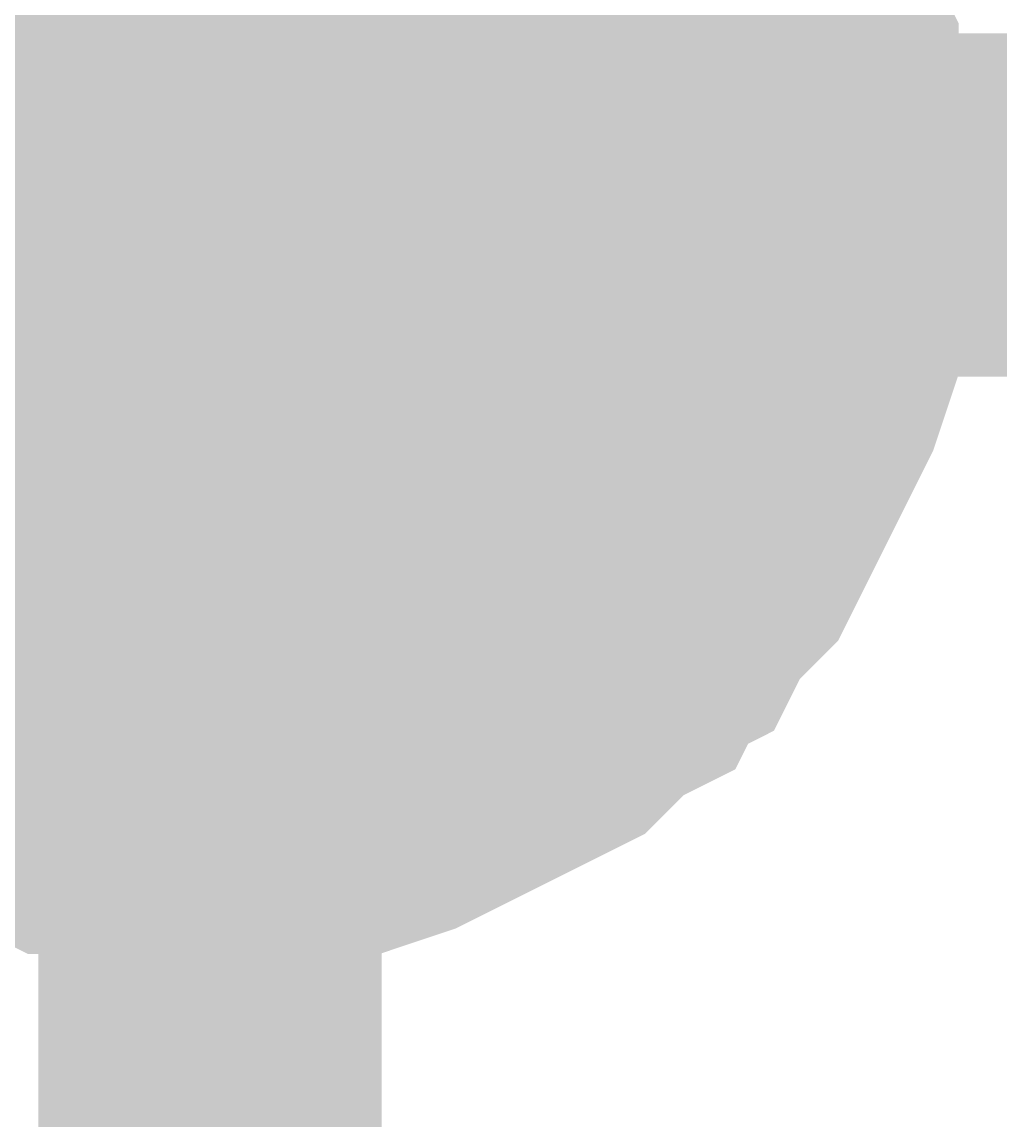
# Model space of a CAD drawing. Header units: inches. Extents: x 0 to 594, y 0 to 420.
# Drawn here: x 137.338 to 138.192, y 264.199 to 265.157 of the extents above; entities that cross this region are included whole.
import ezdxf

# ---------------------------------------------------------------- set-up
doc = ezdxf.new("R2010")
doc.units = ezdxf.units.IN
doc.layers.add('Sheet', color=255, linetype='Continuous')

msp = doc.modelspace()

# ---------------------------------------------------------------- linework, layer by layer
at = {"layer": 'Sheet'}
msp.add_lwpolyline([(137.246, 265.00001, 0.508, 0.508, 1), (137.754, 265.00001, 0.508, 0.508, 1)], format="xyseb", close=True, dxfattribs=at)
for points in [[(137.89446, 265.3221, 0.29972, 0.29972, 0), (137.91686, 265.2997, 0.29972, 0.29972, 0), (137.92805, 265.2773, 0.29972, 0.29972, 0), (137.93925, 265.25491, 0.29972, 0.29972, 0), (137.95045, 265.24371, 0.29972, 0.29972, 0), (137.96165, 265.22131, 0.29972, 0.29972, 0), (137.97285, 265.19891, 0.29972, 0.29972, 0), (137.98405, 265.17651, 0.29972, 0.29972, 0), (137.99525, 265.14292, 0.29972, 0.29972, 0), (138.00645, 265.12052, 0.29972, 0.29972, 0), (138.00645, 265.09812, 0.29972, 0.29972, 0), (138.00645, 265.07573, 0.29972, 0.29972, 0), (138.01765, 265.05333, 0.29972, 0.29972, 0), (138.01765, 265.01973, 0.29972, 0.29972, 0), (138.01765, 264.99733, 0.29972, 0.29972, 0)], [(137.89446, 265.3221, 0.29972, 0.29972, 0), (137.91686, 265.2997, 0.29972, 0.29972, 0), (137.92805, 265.2773, 0.29972, 0.29972, 0), (137.93925, 265.25491, 0.29972, 0.29972, 0), (137.95045, 265.24371, 0.29972, 0.29972, 0), (137.96165, 265.22131, 0.29972, 0.29972, 0), (137.97285, 265.19891, 0.29972, 0.29972, 0), (137.98405, 265.17651, 0.29972, 0.29972, 0), (137.99525, 265.14292, 0.29972, 0.29972, 0), (138.00645, 265.12052, 0.29972, 0.29972, 0), (138.00645, 265.09812, 0.29972, 0.29972, 0), (138.00645, 265.07573, 0.29972, 0.29972, 0), (138.01765, 265.05333, 0.29972, 0.29972, 0), (138.01765, 265.01973, 0.29972, 0.29972, 0), (138.01765, 264.99733, 0.29972, 0.29972, 0)], [(137.89446, 265.3221, 0.29972, 0.29972, 0), (137.91686, 265.2997, 0.29972, 0.29972, 0), (137.92805, 265.2773, 0.29972, 0.29972, 0), (137.93925, 265.25491, 0.29972, 0.29972, 0), (137.95045, 265.24371, 0.29972, 0.29972, 0), (137.96165, 265.22131, 0.29972, 0.29972, 0), (137.97285, 265.19891, 0.29972, 0.29972, 0), (137.98405, 265.17651, 0.29972, 0.29972, 0), (137.99525, 265.14292, 0.29972, 0.29972, 0), (138.00645, 265.12052, 0.29972, 0.29972, 0), (138.00645, 265.09812, 0.29972, 0.29972, 0), (138.00645, 265.07573, 0.29972, 0.29972, 0), (138.01765, 265.05333, 0.29972, 0.29972, 0), (138.01765, 265.01973, 0.29972, 0.29972, 0), (138.01765, 264.99733, 0.29972, 0.29972, 0)], [(137.89446, 265.3221, 0.29972, 0.29972, 0), (137.91686, 265.2997, 0.29972, 0.29972, 0), (137.92805, 265.2773, 0.29972, 0.29972, 0), (137.93925, 265.25491, 0.29972, 0.29972, 0), (137.95045, 265.24371, 0.29972, 0.29972, 0), (137.96165, 265.22131, 0.29972, 0.29972, 0), (137.97285, 265.19891, 0.29972, 0.29972, 0), (137.98405, 265.17651, 0.29972, 0.29972, 0), (137.99525, 265.14292, 0.29972, 0.29972, 0), (138.00645, 265.12052, 0.29972, 0.29972, 0), (138.00645, 265.09812, 0.29972, 0.29972, 0), (138.00645, 265.07573, 0.29972, 0.29972, 0), (138.01765, 265.05333, 0.29972, 0.29972, 0), (138.01765, 265.01973, 0.29972, 0.29972, 0), (138.01765, 264.99733, 0.29972, 0.29972, 0)], [(137.89446, 265.3221, 0.29972, 0.29972, 0), (137.91686, 265.2997, 0.29972, 0.29972, 0), (137.92805, 265.2773, 0.29972, 0.29972, 0), (137.93925, 265.25491, 0.29972, 0.29972, 0), (137.95045, 265.24371, 0.29972, 0.29972, 0), (137.96165, 265.22131, 0.29972, 0.29972, 0), (137.97285, 265.19891, 0.29972, 0.29972, 0), (137.98405, 265.17651, 0.29972, 0.29972, 0), (137.99525, 265.14292, 0.29972, 0.29972, 0), (138.00645, 265.12052, 0.29972, 0.29972, 0), (138.00645, 265.09812, 0.29972, 0.29972, 0), (138.00645, 265.07573, 0.29972, 0.29972, 0), (138.01765, 265.05333, 0.29972, 0.29972, 0), (138.01765, 265.01973, 0.29972, 0.29972, 0), (138.01765, 264.99733, 0.29972, 0.29972, 0)], [(137.96165, 265.22131, 0.09906, 0.09906, 0), (137.97285, 265.19891, 0.09906, 0.09906, 0), (137.98405, 265.17651, 0.09906, 0.09906, 0), (137.99525, 265.14292, 0.09906, 0.09906, 0), (138.00645, 265.12052, 0.09906, 0.09906, 0), (138.00645, 265.09812, 0.09906, 0.09906, 0), (138.00645, 265.07573, 0.09906, 0.09906, 0), (138.01765, 265.05333, 0.09906, 0.09906, 0), (138.01765, 265.01973, 0.09906, 0.09906, 0), (138.01765, 264.99733, 0.09906, 0.09906, 0)], [(137.96165, 265.22131, 0.09906, 0.09906, 0), (137.97285, 265.19891, 0.09906, 0.09906, 0), (137.98405, 265.17651, 0.09906, 0.09906, 0), (137.99525, 265.14292, 0.09906, 0.09906, 0), (138.00645, 265.12052, 0.09906, 0.09906, 0), (138.00645, 265.09812, 0.09906, 0.09906, 0), (138.00645, 265.07573, 0.09906, 0.09906, 0), (138.01765, 265.05333, 0.09906, 0.09906, 0), (138.01765, 265.01973, 0.09906, 0.09906, 0), (138.01765, 264.99733, 0.09906, 0.09906, 0)], [(137.96165, 265.22131, 0.09906, 0.09906, 0), (137.97285, 265.19891, 0.09906, 0.09906, 0), (137.98405, 265.17651, 0.09906, 0.09906, 0), (137.99525, 265.14292, 0.09906, 0.09906, 0), (138.00645, 265.12052, 0.09906, 0.09906, 0), (138.00645, 265.09812, 0.09906, 0.09906, 0), (138.00645, 265.07573, 0.09906, 0.09906, 0), (138.01765, 265.05333, 0.09906, 0.09906, 0), (138.01765, 265.01973, 0.09906, 0.09906, 0), (138.01765, 264.99733, 0.09906, 0.09906, 0)], [(137.96165, 265.22131, 0.09906, 0.09906, 0), (137.97285, 265.19891, 0.09906, 0.09906, 0), (137.98405, 265.17651, 0.09906, 0.09906, 0), (137.99525, 265.14292, 0.09906, 0.09906, 0), (138.00645, 265.12052, 0.09906, 0.09906, 0), (138.00645, 265.09812, 0.09906, 0.09906, 0), (138.00645, 265.07573, 0.09906, 0.09906, 0), (138.01765, 265.05333, 0.09906, 0.09906, 0), (138.01765, 265.01973, 0.09906, 0.09906, 0), (138.01765, 264.99733, 0.09906, 0.09906, 0)], [(137.96165, 265.22131, 0.09906, 0.09906, 0), (137.97285, 265.19891, 0.09906, 0.09906, 0), (137.98405, 265.17651, 0.09906, 0.09906, 0), (137.99525, 265.14292, 0.09906, 0.09906, 0), (138.00645, 265.12052, 0.09906, 0.09906, 0), (138.00645, 265.09812, 0.09906, 0.09906, 0), (138.00645, 265.07573, 0.09906, 0.09906, 0), (138.01765, 265.05333, 0.09906, 0.09906, 0), (138.01765, 265.01973, 0.09906, 0.09906, 0), (138.01765, 264.99733, 0.09906, 0.09906, 0)], [(147.50328, 259.99147, 0.29972, 0.29972, 0), (142.50848, 259.99147, 0.29972, 0.29972, 0), (142.50848, 264.99733, 0.29972, 0.29972, 0), (137.50249, 264.99733, 0.29972, 0.29972, 0), (120.0095, 264.99733, 0.29972, 0.29972, 0), (110.00871, 264.99733, 0.29972, 0.29972, 0)], [(138.01765, 264.99733, 0.29972, 0.29972, 0), (138.01765, 264.97494, 0.29972, 0.29972, 0), (138.01765, 264.94134, 0.29972, 0.29972, 0), (138.00645, 264.91894, 0.29972, 0.29972, 0), (138.00645, 264.89654, 0.29972, 0.29972, 0), (138.00645, 264.87415, 0.29972, 0.29972, 0), (137.99525, 264.84055, 0.29972, 0.29972, 0), (137.98405, 264.81815, 0.29972, 0.29972, 0), (137.97285, 264.79576, 0.29972, 0.29972, 0), (137.96165, 264.77336, 0.29972, 0.29972, 0), (137.95045, 264.75096, 0.29972, 0.29972, 0), (137.93925, 264.72856, 0.29972, 0.29972, 0), (137.92805, 264.70617, 0.29972, 0.29972, 0), (137.91686, 264.69497, 0.29972, 0.29972, 0), (137.89446, 264.67257, 0.29972, 0.29972, 0), (137.88326, 264.65017, 0.29972, 0.29972, 0), (137.86086, 264.63897, 0.29972, 0.29972, 0), (137.84966, 264.61657, 0.29972, 0.29972, 0), (137.82726, 264.60538, 0.29972, 0.29972, 0), (137.80486, 264.58298, 0.29972, 0.29972, 0), (137.79367, 264.57178, 0.29972, 0.29972, 0), (137.77127, 264.56058, 0.29972, 0.29972, 0), (137.74887, 264.54938, 0.29972, 0.29972, 0), (137.72647, 264.53818, 0.29972, 0.29972, 0), (137.70407, 264.52698, 0.29972, 0.29972, 0), (137.68167, 264.51579, 0.29972, 0.29972, 0), (137.65928, 264.50459, 0.29972, 0.29972, 0), (137.62568, 264.49339, 0.29972, 0.29972, 0), (137.60328, 264.49339, 0.29972, 0.29972, 0), (137.58088, 264.49339, 0.29972, 0.29972, 0), (137.55848, 264.48219, 0.29972, 0.29972, 0), (137.52489, 264.48219, 0.29972, 0.29972, 0), (137.50249, 264.48219, 0.29972, 0.29972, 0)], [(137.50249, 260.89857, 0.29972, 0.29972, 0), (137.50249, 264.99733, 0.29972, 0.29972, 0)], [(138.01765, 264.99733, 0.29972, 0.29972, 0), (138.01765, 264.97494, 0.29972, 0.29972, 0), (138.01765, 264.94134, 0.29972, 0.29972, 0), (138.00645, 264.91894, 0.29972, 0.29972, 0), (138.00645, 264.89654, 0.29972, 0.29972, 0), (138.00645, 264.87415, 0.29972, 0.29972, 0), (137.99525, 264.84055, 0.29972, 0.29972, 0), (137.98405, 264.81815, 0.29972, 0.29972, 0), (137.97285, 264.79576, 0.29972, 0.29972, 0), (137.96165, 264.77336, 0.29972, 0.29972, 0), (137.95045, 264.75096, 0.29972, 0.29972, 0), (137.93925, 264.72856, 0.29972, 0.29972, 0), (137.92805, 264.70617, 0.29972, 0.29972, 0), (137.91686, 264.69497, 0.29972, 0.29972, 0), (137.89446, 264.67257, 0.29972, 0.29972, 0), (137.88326, 264.65017, 0.29972, 0.29972, 0), (137.86086, 264.63897, 0.29972, 0.29972, 0), (137.84966, 264.61657, 0.29972, 0.29972, 0), (137.82726, 264.60538, 0.29972, 0.29972, 0), (137.80486, 264.58298, 0.29972, 0.29972, 0), (137.79367, 264.57178, 0.29972, 0.29972, 0), (137.77127, 264.56058, 0.29972, 0.29972, 0), (137.74887, 264.54938, 0.29972, 0.29972, 0), (137.72647, 264.53818, 0.29972, 0.29972, 0), (137.70407, 264.52698, 0.29972, 0.29972, 0), (137.68167, 264.51579, 0.29972, 0.29972, 0), (137.65928, 264.50459, 0.29972, 0.29972, 0), (137.62568, 264.49339, 0.29972, 0.29972, 0), (137.60328, 264.49339, 0.29972, 0.29972, 0), (137.58088, 264.49339, 0.29972, 0.29972, 0), (137.55848, 264.48219, 0.29972, 0.29972, 0), (137.52489, 264.48219, 0.29972, 0.29972, 0), (137.50249, 264.48219, 0.29972, 0.29972, 0)], [(138.01765, 264.99733, 0.29972, 0.29972, 0), (138.01765, 264.97494, 0.29972, 0.29972, 0), (138.01765, 264.94134, 0.29972, 0.29972, 0), (138.00645, 264.91894, 0.29972, 0.29972, 0), (138.00645, 264.89654, 0.29972, 0.29972, 0), (138.00645, 264.87415, 0.29972, 0.29972, 0), (137.99525, 264.84055, 0.29972, 0.29972, 0), (137.98405, 264.81815, 0.29972, 0.29972, 0), (137.97285, 264.79576, 0.29972, 0.29972, 0), (137.96165, 264.77336, 0.29972, 0.29972, 0), (137.95045, 264.75096, 0.29972, 0.29972, 0), (137.93925, 264.72856, 0.29972, 0.29972, 0), (137.92805, 264.70617, 0.29972, 0.29972, 0), (137.91686, 264.69497, 0.29972, 0.29972, 0), (137.89446, 264.67257, 0.29972, 0.29972, 0), (137.88326, 264.65017, 0.29972, 0.29972, 0), (137.86086, 264.63897, 0.29972, 0.29972, 0), (137.84966, 264.61657, 0.29972, 0.29972, 0), (137.82726, 264.60538, 0.29972, 0.29972, 0), (137.80486, 264.58298, 0.29972, 0.29972, 0), (137.79367, 264.57178, 0.29972, 0.29972, 0), (137.77127, 264.56058, 0.29972, 0.29972, 0), (137.74887, 264.54938, 0.29972, 0.29972, 0), (137.72647, 264.53818, 0.29972, 0.29972, 0), (137.70407, 264.52698, 0.29972, 0.29972, 0), (137.68167, 264.51579, 0.29972, 0.29972, 0), (137.65928, 264.50459, 0.29972, 0.29972, 0), (137.62568, 264.49339, 0.29972, 0.29972, 0), (137.60328, 264.49339, 0.29972, 0.29972, 0), (137.58088, 264.49339, 0.29972, 0.29972, 0), (137.55848, 264.48219, 0.29972, 0.29972, 0), (137.52489, 264.48219, 0.29972, 0.29972, 0), (137.50249, 264.48219, 0.29972, 0.29972, 0)], [(138.01765, 264.99733, 0.29972, 0.29972, 0), (138.01765, 264.97494, 0.29972, 0.29972, 0), (138.01765, 264.94134, 0.29972, 0.29972, 0), (138.00645, 264.91894, 0.29972, 0.29972, 0), (138.00645, 264.89654, 0.29972, 0.29972, 0), (138.00645, 264.87415, 0.29972, 0.29972, 0), (137.99525, 264.84055, 0.29972, 0.29972, 0), (137.98405, 264.81815, 0.29972, 0.29972, 0), (137.97285, 264.79576, 0.29972, 0.29972, 0), (137.96165, 264.77336, 0.29972, 0.29972, 0), (137.95045, 264.75096, 0.29972, 0.29972, 0), (137.93925, 264.72856, 0.29972, 0.29972, 0), (137.92805, 264.70617, 0.29972, 0.29972, 0), (137.91686, 264.69497, 0.29972, 0.29972, 0), (137.89446, 264.67257, 0.29972, 0.29972, 0), (137.88326, 264.65017, 0.29972, 0.29972, 0), (137.86086, 264.63897, 0.29972, 0.29972, 0), (137.84966, 264.61657, 0.29972, 0.29972, 0), (137.82726, 264.60538, 0.29972, 0.29972, 0), (137.80486, 264.58298, 0.29972, 0.29972, 0), (137.79367, 264.57178, 0.29972, 0.29972, 0), (137.77127, 264.56058, 0.29972, 0.29972, 0), (137.74887, 264.54938, 0.29972, 0.29972, 0), (137.72647, 264.53818, 0.29972, 0.29972, 0), (137.70407, 264.52698, 0.29972, 0.29972, 0), (137.68167, 264.51579, 0.29972, 0.29972, 0), (137.65928, 264.50459, 0.29972, 0.29972, 0), (137.62568, 264.49339, 0.29972, 0.29972, 0), (137.60328, 264.49339, 0.29972, 0.29972, 0), (137.58088, 264.49339, 0.29972, 0.29972, 0), (137.55848, 264.48219, 0.29972, 0.29972, 0), (137.52489, 264.48219, 0.29972, 0.29972, 0), (137.50249, 264.48219, 0.29972, 0.29972, 0)], [(138.01765, 264.99733, 0.29972, 0.29972, 0), (138.01765, 264.97494, 0.29972, 0.29972, 0), (138.01765, 264.94134, 0.29972, 0.29972, 0), (138.00645, 264.91894, 0.29972, 0.29972, 0), (138.00645, 264.89654, 0.29972, 0.29972, 0), (138.00645, 264.87415, 0.29972, 0.29972, 0), (137.99525, 264.84055, 0.29972, 0.29972, 0), (137.98405, 264.81815, 0.29972, 0.29972, 0), (137.97285, 264.79576, 0.29972, 0.29972, 0), (137.96165, 264.77336, 0.29972, 0.29972, 0), (137.95045, 264.75096, 0.29972, 0.29972, 0), (137.93925, 264.72856, 0.29972, 0.29972, 0), (137.92805, 264.70617, 0.29972, 0.29972, 0), (137.91686, 264.69497, 0.29972, 0.29972, 0), (137.89446, 264.67257, 0.29972, 0.29972, 0), (137.88326, 264.65017, 0.29972, 0.29972, 0), (137.86086, 264.63897, 0.29972, 0.29972, 0), (137.84966, 264.61657, 0.29972, 0.29972, 0), (137.82726, 264.60538, 0.29972, 0.29972, 0), (137.80486, 264.58298, 0.29972, 0.29972, 0), (137.79367, 264.57178, 0.29972, 0.29972, 0), (137.77127, 264.56058, 0.29972, 0.29972, 0), (137.74887, 264.54938, 0.29972, 0.29972, 0), (137.72647, 264.53818, 0.29972, 0.29972, 0), (137.70407, 264.52698, 0.29972, 0.29972, 0), (137.68167, 264.51579, 0.29972, 0.29972, 0), (137.65928, 264.50459, 0.29972, 0.29972, 0), (137.62568, 264.49339, 0.29972, 0.29972, 0), (137.60328, 264.49339, 0.29972, 0.29972, 0), (137.58088, 264.49339, 0.29972, 0.29972, 0), (137.55848, 264.48219, 0.29972, 0.29972, 0), (137.52489, 264.48219, 0.29972, 0.29972, 0), (137.50249, 264.48219, 0.29972, 0.29972, 0)], [(138.01765, 264.99733, 0.29972, 0.29972, 0), (138.01765, 264.99733, 0.29972, 0.29972, 0), (138.01765, 264.99733, 0.29972, 0.29972, 0), (138.01765, 264.99733, 0.29972, 0.29972, 0), (138.01765, 264.99733, 0.29972, 0.29972, 0), (138.01765, 264.99733, 0.29972, 0.29972, 0), (138.01765, 264.99733, 0.29972, 0.29972, 0), (138.01765, 264.99733, 0.29972, 0.29972, 0), (138.01765, 264.99733, 0.29972, 0.29972, 0), (138.01765, 264.99733, 0.29972, 0.29972, 0), (138.01765, 264.99733, 0.29972, 0.29972, 0), (138.01765, 264.99733, 0.29972, 0.29972, 0), (138.01765, 264.99733, 0.29972, 0.29972, 0), (138.01765, 264.99733, 0.29972, 0.29972, 0), (138.01765, 264.99733, 0.29972, 0.29972, 0), (138.01765, 264.99733, 0.29972, 0.29972, 0), (138.01765, 264.99733, 0.29972, 0.29972, 0), (138.01765, 264.99733, 0.29972, 0.29972, 0), (138.01765, 264.99733, 0.29972, 0.29972, 0), (138.01765, 264.99733, 0.29972, 0.29972, 0), (138.01765, 264.99733, 0.29972, 0.29972, 0), (138.01765, 264.99733, 0.29972, 0.29972, 0), (138.01765, 264.99733, 0.29972, 0.29972, 0), (138.01765, 264.99733, 0.29972, 0.29972, 0), (138.01765, 264.99733, 0.29972, 0.29972, 0), (138.01765, 264.99733, 0.29972, 0.29972, 0), (138.01765, 264.99733, 0.29972, 0.29972, 0), (138.01765, 264.99733, 0.29972, 0.29972, 0), (138.01765, 264.99733, 0.29972, 0.29972, 0), (138.01765, 264.99733, 0.29972, 0.29972, 0), (138.01765, 264.99733, 0.29972, 0.29972, 0), (138.01765, 264.99733, 0.29972, 0.29972, 0), (138.01765, 264.99733, 0.29972, 0.29972, 0)], [(138.01765, 264.99733, 0.29972, 0.29972, 0), (138.01765, 264.99733, 0.29972, 0.29972, 0)], [(138.01765, 264.99733, 0.29972, 0.29972, 0), (138.01765, 264.99733, 0.29972, 0.29972, 0), (138.01765, 264.99733, 0.29972, 0.29972, 0), (138.01765, 264.99733, 0.29972, 0.29972, 0), (138.01765, 264.99733, 0.29972, 0.29972, 0), (138.01765, 264.99733, 0.29972, 0.29972, 0), (138.01765, 264.99733, 0.29972, 0.29972, 0), (138.01765, 264.99733, 0.29972, 0.29972, 0), (138.01765, 264.99733, 0.29972, 0.29972, 0), (138.01765, 264.99733, 0.29972, 0.29972, 0), (138.01765, 264.99733, 0.29972, 0.29972, 0), (138.01765, 264.99733, 0.29972, 0.29972, 0), (138.01765, 264.99733, 0.29972, 0.29972, 0), (138.01765, 264.99733, 0.29972, 0.29972, 0), (138.01765, 264.99733, 0.29972, 0.29972, 0), (138.01765, 264.99733, 0.29972, 0.29972, 0), (138.01765, 264.99733, 0.29972, 0.29972, 0), (138.01765, 264.99733, 0.29972, 0.29972, 0), (138.01765, 264.99733, 0.29972, 0.29972, 0), (138.01765, 264.99733, 0.29972, 0.29972, 0), (138.01765, 264.99733, 0.29972, 0.29972, 0), (138.01765, 264.99733, 0.29972, 0.29972, 0), (138.01765, 264.99733, 0.29972, 0.29972, 0), (138.01765, 264.99733, 0.29972, 0.29972, 0), (138.01765, 264.99733, 0.29972, 0.29972, 0), (138.01765, 264.99733, 0.29972, 0.29972, 0), (138.01765, 264.99733, 0.29972, 0.29972, 0), (138.01765, 264.99733, 0.29972, 0.29972, 0), (138.01765, 264.99733, 0.29972, 0.29972, 0), (138.01765, 264.99733, 0.29972, 0.29972, 0), (138.01765, 264.99733, 0.29972, 0.29972, 0), (138.01765, 264.99733, 0.29972, 0.29972, 0), (138.01765, 264.99733, 0.29972, 0.29972, 0)], [(138.01765, 264.99733, 0.29972, 0.29972, 0), (138.01765, 264.99733, 0.29972, 0.29972, 0)], [(138.01765, 264.99733, 0.29972, 0.29972, 0), (138.01765, 264.99733, 0.29972, 0.29972, 0), (138.01765, 264.99733, 0.29972, 0.29972, 0), (138.01765, 264.99733, 0.29972, 0.29972, 0), (138.01765, 264.99733, 0.29972, 0.29972, 0), (138.01765, 264.99733, 0.29972, 0.29972, 0), (138.01765, 264.99733, 0.29972, 0.29972, 0), (138.01765, 264.99733, 0.29972, 0.29972, 0), (138.01765, 264.99733, 0.29972, 0.29972, 0), (138.01765, 264.99733, 0.29972, 0.29972, 0), (138.01765, 264.99733, 0.29972, 0.29972, 0), (138.01765, 264.99733, 0.29972, 0.29972, 0), (138.01765, 264.99733, 0.29972, 0.29972, 0), (138.01765, 264.99733, 0.29972, 0.29972, 0), (138.01765, 264.99733, 0.29972, 0.29972, 0), (138.01765, 264.99733, 0.29972, 0.29972, 0), (138.01765, 264.99733, 0.29972, 0.29972, 0), (138.01765, 264.99733, 0.29972, 0.29972, 0), (138.01765, 264.99733, 0.29972, 0.29972, 0), (138.01765, 264.99733, 0.29972, 0.29972, 0), (138.01765, 264.99733, 0.29972, 0.29972, 0), (138.01765, 264.99733, 0.29972, 0.29972, 0), (138.01765, 264.99733, 0.29972, 0.29972, 0), (138.01765, 264.99733, 0.29972, 0.29972, 0), (138.01765, 264.99733, 0.29972, 0.29972, 0), (138.01765, 264.99733, 0.29972, 0.29972, 0), (138.01765, 264.99733, 0.29972, 0.29972, 0), (138.01765, 264.99733, 0.29972, 0.29972, 0), (138.01765, 264.99733, 0.29972, 0.29972, 0), (138.01765, 264.99733, 0.29972, 0.29972, 0), (138.01765, 264.99733, 0.29972, 0.29972, 0), (138.01765, 264.99733, 0.29972, 0.29972, 0), (138.01765, 264.99733, 0.29972, 0.29972, 0)], [(138.01765, 264.99733, 0.29972, 0.29972, 0), (138.01765, 264.99733, 0.29972, 0.29972, 0)], [(138.01765, 264.99733, 0.29972, 0.29972, 0), (138.01765, 264.99733, 0.29972, 0.29972, 0), (138.01765, 264.99733, 0.29972, 0.29972, 0), (138.01765, 264.99733, 0.29972, 0.29972, 0), (138.01765, 264.99733, 0.29972, 0.29972, 0), (138.01765, 264.99733, 0.29972, 0.29972, 0), (138.01765, 264.99733, 0.29972, 0.29972, 0), (138.01765, 264.99733, 0.29972, 0.29972, 0), (138.01765, 264.99733, 0.29972, 0.29972, 0), (138.01765, 264.99733, 0.29972, 0.29972, 0), (138.01765, 264.99733, 0.29972, 0.29972, 0), (138.01765, 264.99733, 0.29972, 0.29972, 0), (138.01765, 264.99733, 0.29972, 0.29972, 0), (138.01765, 264.99733, 0.29972, 0.29972, 0), (138.01765, 264.99733, 0.29972, 0.29972, 0), (138.01765, 264.99733, 0.29972, 0.29972, 0), (138.01765, 264.99733, 0.29972, 0.29972, 0), (138.01765, 264.99733, 0.29972, 0.29972, 0), (138.01765, 264.99733, 0.29972, 0.29972, 0), (138.01765, 264.99733, 0.29972, 0.29972, 0), (138.01765, 264.99733, 0.29972, 0.29972, 0), (138.01765, 264.99733, 0.29972, 0.29972, 0), (138.01765, 264.99733, 0.29972, 0.29972, 0), (138.01765, 264.99733, 0.29972, 0.29972, 0), (138.01765, 264.99733, 0.29972, 0.29972, 0), (138.01765, 264.99733, 0.29972, 0.29972, 0), (138.01765, 264.99733, 0.29972, 0.29972, 0), (138.01765, 264.99733, 0.29972, 0.29972, 0), (138.01765, 264.99733, 0.29972, 0.29972, 0), (138.01765, 264.99733, 0.29972, 0.29972, 0), (138.01765, 264.99733, 0.29972, 0.29972, 0), (138.01765, 264.99733, 0.29972, 0.29972, 0), (138.01765, 264.99733, 0.29972, 0.29972, 0)], [(138.01765, 264.99733, 0.29972, 0.29972, 0), (138.01765, 264.99733, 0.29972, 0.29972, 0)], [(138.01765, 264.99733, 0.29972, 0.29972, 0), (138.01765, 264.99733, 0.29972, 0.29972, 0), (138.01765, 264.99733, 0.29972, 0.29972, 0), (138.01765, 264.99733, 0.29972, 0.29972, 0), (138.01765, 264.99733, 0.29972, 0.29972, 0), (138.01765, 264.99733, 0.29972, 0.29972, 0), (138.01765, 264.99733, 0.29972, 0.29972, 0), (138.01765, 264.99733, 0.29972, 0.29972, 0), (138.01765, 264.99733, 0.29972, 0.29972, 0), (138.01765, 264.99733, 0.29972, 0.29972, 0), (138.01765, 264.99733, 0.29972, 0.29972, 0), (138.01765, 264.99733, 0.29972, 0.29972, 0), (138.01765, 264.99733, 0.29972, 0.29972, 0), (138.01765, 264.99733, 0.29972, 0.29972, 0), (138.01765, 264.99733, 0.29972, 0.29972, 0), (138.01765, 264.99733, 0.29972, 0.29972, 0), (138.01765, 264.99733, 0.29972, 0.29972, 0), (138.01765, 264.99733, 0.29972, 0.29972, 0), (138.01765, 264.99733, 0.29972, 0.29972, 0), (138.01765, 264.99733, 0.29972, 0.29972, 0), (138.01765, 264.99733, 0.29972, 0.29972, 0), (138.01765, 264.99733, 0.29972, 0.29972, 0), (138.01765, 264.99733, 0.29972, 0.29972, 0), (138.01765, 264.99733, 0.29972, 0.29972, 0), (138.01765, 264.99733, 0.29972, 0.29972, 0), (138.01765, 264.99733, 0.29972, 0.29972, 0), (138.01765, 264.99733, 0.29972, 0.29972, 0), (138.01765, 264.99733, 0.29972, 0.29972, 0), (138.01765, 264.99733, 0.29972, 0.29972, 0), (138.01765, 264.99733, 0.29972, 0.29972, 0), (138.01765, 264.99733, 0.29972, 0.29972, 0), (138.01765, 264.99733, 0.29972, 0.29972, 0), (138.01765, 264.99733, 0.29972, 0.29972, 0)], [(138.01765, 264.99733, 0.29972, 0.29972, 0), (138.01765, 264.99733, 0.29972, 0.29972, 0)], [(138.01765, 264.99733, 0.09906, 0.09906, 0), (138.01765, 264.97494, 0.09906, 0.09906, 0), (138.01765, 264.94134, 0.09906, 0.09906, 0), (138.00645, 264.91894, 0.09906, 0.09906, 0), (138.00645, 264.89654, 0.09906, 0.09906, 0), (138.00645, 264.87415, 0.09906, 0.09906, 0), (137.99525, 264.84055, 0.09906, 0.09906, 0), (137.98405, 264.81815, 0.09906, 0.09906, 0), (137.97285, 264.79576, 0.09906, 0.09906, 0), (137.96165, 264.77336, 0.09906, 0.09906, 0), (137.95045, 264.75096, 0.09906, 0.09906, 0), (137.93925, 264.72856, 0.09906, 0.09906, 0), (137.92805, 264.70617, 0.09906, 0.09906, 0), (137.91686, 264.69497, 0.09906, 0.09906, 0), (137.89446, 264.67257, 0.09906, 0.09906, 0), (137.88326, 264.65017, 0.09906, 0.09906, 0), (137.86086, 264.63897, 0.09906, 0.09906, 0), (137.84966, 264.61657, 0.09906, 0.09906, 0), (137.82726, 264.60538, 0.09906, 0.09906, 0), (137.80486, 264.58298, 0.09906, 0.09906, 0), (137.79367, 264.57178, 0.09906, 0.09906, 0), (137.77127, 264.56058, 0.09906, 0.09906, 0), (137.74887, 264.54938, 0.09906, 0.09906, 0), (137.72647, 264.53818, 0.09906, 0.09906, 0), (137.70407, 264.52698, 0.09906, 0.09906, 0), (137.68167, 264.51579, 0.09906, 0.09906, 0), (137.65928, 264.50459, 0.09906, 0.09906, 0), (137.62568, 264.49339, 0.09906, 0.09906, 0), (137.60328, 264.49339, 0.09906, 0.09906, 0), (137.58088, 264.49339, 0.09906, 0.09906, 0), (137.55848, 264.48219, 0.09906, 0.09906, 0), (137.52489, 264.48219, 0.09906, 0.09906, 0), (137.50249, 264.48219, 0.09906, 0.09906, 0)], [(138.01765, 264.99733, 0.09906, 0.09906, 0), (138.01765, 264.97494, 0.09906, 0.09906, 0), (138.01765, 264.94134, 0.09906, 0.09906, 0), (138.00645, 264.91894, 0.09906, 0.09906, 0), (138.00645, 264.89654, 0.09906, 0.09906, 0), (138.00645, 264.87415, 0.09906, 0.09906, 0), (137.99525, 264.84055, 0.09906, 0.09906, 0), (137.98405, 264.81815, 0.09906, 0.09906, 0), (137.97285, 264.79576, 0.09906, 0.09906, 0), (137.96165, 264.77336, 0.09906, 0.09906, 0), (137.95045, 264.75096, 0.09906, 0.09906, 0), (137.93925, 264.72856, 0.09906, 0.09906, 0), (137.92805, 264.70617, 0.09906, 0.09906, 0), (137.91686, 264.69497, 0.09906, 0.09906, 0), (137.89446, 264.67257, 0.09906, 0.09906, 0), (137.88326, 264.65017, 0.09906, 0.09906, 0), (137.86086, 264.63897, 0.09906, 0.09906, 0), (137.84966, 264.61657, 0.09906, 0.09906, 0), (137.82726, 264.60538, 0.09906, 0.09906, 0), (137.80486, 264.58298, 0.09906, 0.09906, 0), (137.79367, 264.57178, 0.09906, 0.09906, 0), (137.77127, 264.56058, 0.09906, 0.09906, 0), (137.74887, 264.54938, 0.09906, 0.09906, 0), (137.72647, 264.53818, 0.09906, 0.09906, 0), (137.70407, 264.52698, 0.09906, 0.09906, 0), (137.68167, 264.51579, 0.09906, 0.09906, 0), (137.65928, 264.50459, 0.09906, 0.09906, 0), (137.62568, 264.49339, 0.09906, 0.09906, 0), (137.60328, 264.49339, 0.09906, 0.09906, 0), (137.58088, 264.49339, 0.09906, 0.09906, 0), (137.55848, 264.48219, 0.09906, 0.09906, 0), (137.52489, 264.48219, 0.09906, 0.09906, 0), (137.50249, 264.48219, 0.09906, 0.09906, 0)], [(138.01765, 264.99733, 0.09906, 0.09906, 0), (138.01765, 264.97494, 0.09906, 0.09906, 0), (138.01765, 264.94134, 0.09906, 0.09906, 0), (138.00645, 264.91894, 0.09906, 0.09906, 0), (138.00645, 264.89654, 0.09906, 0.09906, 0), (138.00645, 264.87415, 0.09906, 0.09906, 0), (137.99525, 264.84055, 0.09906, 0.09906, 0), (137.98405, 264.81815, 0.09906, 0.09906, 0), (137.97285, 264.79576, 0.09906, 0.09906, 0), (137.96165, 264.77336, 0.09906, 0.09906, 0), (137.95045, 264.75096, 0.09906, 0.09906, 0), (137.93925, 264.72856, 0.09906, 0.09906, 0), (137.92805, 264.70617, 0.09906, 0.09906, 0), (137.91686, 264.69497, 0.09906, 0.09906, 0), (137.89446, 264.67257, 0.09906, 0.09906, 0), (137.88326, 264.65017, 0.09906, 0.09906, 0), (137.86086, 264.63897, 0.09906, 0.09906, 0), (137.84966, 264.61657, 0.09906, 0.09906, 0), (137.82726, 264.60538, 0.09906, 0.09906, 0), (137.80486, 264.58298, 0.09906, 0.09906, 0), (137.79367, 264.57178, 0.09906, 0.09906, 0), (137.77127, 264.56058, 0.09906, 0.09906, 0), (137.74887, 264.54938, 0.09906, 0.09906, 0), (137.72647, 264.53818, 0.09906, 0.09906, 0), (137.70407, 264.52698, 0.09906, 0.09906, 0), (137.68167, 264.51579, 0.09906, 0.09906, 0), (137.65928, 264.50459, 0.09906, 0.09906, 0), (137.62568, 264.49339, 0.09906, 0.09906, 0), (137.60328, 264.49339, 0.09906, 0.09906, 0), (137.58088, 264.49339, 0.09906, 0.09906, 0), (137.55848, 264.48219, 0.09906, 0.09906, 0), (137.52489, 264.48219, 0.09906, 0.09906, 0), (137.50249, 264.48219, 0.09906, 0.09906, 0)], [(138.01765, 264.99733, 0.09906, 0.09906, 0), (138.01765, 264.97494, 0.09906, 0.09906, 0), (138.01765, 264.94134, 0.09906, 0.09906, 0), (138.00645, 264.91894, 0.09906, 0.09906, 0), (138.00645, 264.89654, 0.09906, 0.09906, 0), (138.00645, 264.87415, 0.09906, 0.09906, 0), (137.99525, 264.84055, 0.09906, 0.09906, 0), (137.98405, 264.81815, 0.09906, 0.09906, 0), (137.97285, 264.79576, 0.09906, 0.09906, 0), (137.96165, 264.77336, 0.09906, 0.09906, 0), (137.95045, 264.75096, 0.09906, 0.09906, 0), (137.93925, 264.72856, 0.09906, 0.09906, 0), (137.92805, 264.70617, 0.09906, 0.09906, 0), (137.91686, 264.69497, 0.09906, 0.09906, 0), (137.89446, 264.67257, 0.09906, 0.09906, 0), (137.88326, 264.65017, 0.09906, 0.09906, 0), (137.86086, 264.63897, 0.09906, 0.09906, 0), (137.84966, 264.61657, 0.09906, 0.09906, 0), (137.82726, 264.60538, 0.09906, 0.09906, 0), (137.80486, 264.58298, 0.09906, 0.09906, 0), (137.79367, 264.57178, 0.09906, 0.09906, 0), (137.77127, 264.56058, 0.09906, 0.09906, 0), (137.74887, 264.54938, 0.09906, 0.09906, 0), (137.72647, 264.53818, 0.09906, 0.09906, 0), (137.70407, 264.52698, 0.09906, 0.09906, 0), (137.68167, 264.51579, 0.09906, 0.09906, 0), (137.65928, 264.50459, 0.09906, 0.09906, 0), (137.62568, 264.49339, 0.09906, 0.09906, 0), (137.60328, 264.49339, 0.09906, 0.09906, 0), (137.58088, 264.49339, 0.09906, 0.09906, 0), (137.55848, 264.48219, 0.09906, 0.09906, 0), (137.52489, 264.48219, 0.09906, 0.09906, 0), (137.50249, 264.48219, 0.09906, 0.09906, 0)], [(138.01765, 264.99733, 0.09906, 0.09906, 0), (138.01765, 264.97494, 0.09906, 0.09906, 0), (138.01765, 264.94134, 0.09906, 0.09906, 0), (138.00645, 264.91894, 0.09906, 0.09906, 0), (138.00645, 264.89654, 0.09906, 0.09906, 0), (138.00645, 264.87415, 0.09906, 0.09906, 0), (137.99525, 264.84055, 0.09906, 0.09906, 0), (137.98405, 264.81815, 0.09906, 0.09906, 0), (137.97285, 264.79576, 0.09906, 0.09906, 0), (137.96165, 264.77336, 0.09906, 0.09906, 0), (137.95045, 264.75096, 0.09906, 0.09906, 0), (137.93925, 264.72856, 0.09906, 0.09906, 0), (137.92805, 264.70617, 0.09906, 0.09906, 0), (137.91686, 264.69497, 0.09906, 0.09906, 0), (137.89446, 264.67257, 0.09906, 0.09906, 0), (137.88326, 264.65017, 0.09906, 0.09906, 0), (137.86086, 264.63897, 0.09906, 0.09906, 0), (137.84966, 264.61657, 0.09906, 0.09906, 0), (137.82726, 264.60538, 0.09906, 0.09906, 0), (137.80486, 264.58298, 0.09906, 0.09906, 0), (137.79367, 264.57178, 0.09906, 0.09906, 0), (137.77127, 264.56058, 0.09906, 0.09906, 0), (137.74887, 264.54938, 0.09906, 0.09906, 0), (137.72647, 264.53818, 0.09906, 0.09906, 0), (137.70407, 264.52698, 0.09906, 0.09906, 0), (137.68167, 264.51579, 0.09906, 0.09906, 0), (137.65928, 264.50459, 0.09906, 0.09906, 0), (137.62568, 264.49339, 0.09906, 0.09906, 0), (137.60328, 264.49339, 0.09906, 0.09906, 0), (137.58088, 264.49339, 0.09906, 0.09906, 0), (137.55848, 264.48219, 0.09906, 0.09906, 0), (137.52489, 264.48219, 0.09906, 0.09906, 0), (137.50249, 264.48219, 0.09906, 0.09906, 0)], [(138.01765, 264.99733, 0.09906, 0.09906, 0), (138.01765, 264.99733, 0.09906, 0.09906, 0), (138.01765, 264.99733, 0.09906, 0.09906, 0), (138.01765, 264.99733, 0.09906, 0.09906, 0), (138.01765, 264.99733, 0.09906, 0.09906, 0), (138.01765, 264.99733, 0.09906, 0.09906, 0), (138.01765, 264.99733, 0.09906, 0.09906, 0), (138.01765, 264.99733, 0.09906, 0.09906, 0), (138.01765, 264.99733, 0.09906, 0.09906, 0), (138.01765, 264.99733, 0.09906, 0.09906, 0), (138.01765, 264.99733, 0.09906, 0.09906, 0), (138.01765, 264.99733, 0.09906, 0.09906, 0), (138.01765, 264.99733, 0.09906, 0.09906, 0), (138.01765, 264.99733, 0.09906, 0.09906, 0), (138.01765, 264.99733, 0.09906, 0.09906, 0), (138.01765, 264.99733, 0.09906, 0.09906, 0), (138.01765, 264.99733, 0.09906, 0.09906, 0), (138.01765, 264.99733, 0.09906, 0.09906, 0), (138.01765, 264.99733, 0.09906, 0.09906, 0), (138.01765, 264.99733, 0.09906, 0.09906, 0), (138.01765, 264.99733, 0.09906, 0.09906, 0), (138.01765, 264.99733, 0.09906, 0.09906, 0), (138.01765, 264.99733, 0.09906, 0.09906, 0), (138.01765, 264.99733, 0.09906, 0.09906, 0), (138.01765, 264.99733, 0.09906, 0.09906, 0), (138.01765, 264.99733, 0.09906, 0.09906, 0), (138.01765, 264.99733, 0.09906, 0.09906, 0), (138.01765, 264.99733, 0.09906, 0.09906, 0), (138.01765, 264.99733, 0.09906, 0.09906, 0), (138.01765, 264.99733, 0.09906, 0.09906, 0), (138.01765, 264.99733, 0.09906, 0.09906, 0), (138.01765, 264.99733, 0.09906, 0.09906, 0), (138.01765, 264.99733, 0.09906, 0.09906, 0)], [(138.01765, 264.99733, 0.09906, 0.09906, 0), (138.01765, 264.99733, 0.09906, 0.09906, 0)], [(138.01765, 264.99733, 0.09906, 0.09906, 0), (138.01765, 264.99733, 0.09906, 0.09906, 0), (138.01765, 264.99733, 0.09906, 0.09906, 0), (138.01765, 264.99733, 0.09906, 0.09906, 0), (138.01765, 264.99733, 0.09906, 0.09906, 0), (138.01765, 264.99733, 0.09906, 0.09906, 0), (138.01765, 264.99733, 0.09906, 0.09906, 0), (138.01765, 264.99733, 0.09906, 0.09906, 0), (138.01765, 264.99733, 0.09906, 0.09906, 0), (138.01765, 264.99733, 0.09906, 0.09906, 0), (138.01765, 264.99733, 0.09906, 0.09906, 0), (138.01765, 264.99733, 0.09906, 0.09906, 0), (138.01765, 264.99733, 0.09906, 0.09906, 0), (138.01765, 264.99733, 0.09906, 0.09906, 0), (138.01765, 264.99733, 0.09906, 0.09906, 0), (138.01765, 264.99733, 0.09906, 0.09906, 0), (138.01765, 264.99733, 0.09906, 0.09906, 0), (138.01765, 264.99733, 0.09906, 0.09906, 0), (138.01765, 264.99733, 0.09906, 0.09906, 0), (138.01765, 264.99733, 0.09906, 0.09906, 0), (138.01765, 264.99733, 0.09906, 0.09906, 0), (138.01765, 264.99733, 0.09906, 0.09906, 0), (138.01765, 264.99733, 0.09906, 0.09906, 0), (138.01765, 264.99733, 0.09906, 0.09906, 0), (138.01765, 264.99733, 0.09906, 0.09906, 0), (138.01765, 264.99733, 0.09906, 0.09906, 0), (138.01765, 264.99733, 0.09906, 0.09906, 0), (138.01765, 264.99733, 0.09906, 0.09906, 0), (138.01765, 264.99733, 0.09906, 0.09906, 0), (138.01765, 264.99733, 0.09906, 0.09906, 0), (138.01765, 264.99733, 0.09906, 0.09906, 0), (138.01765, 264.99733, 0.09906, 0.09906, 0), (138.01765, 264.99733, 0.09906, 0.09906, 0)], [(138.01765, 264.99733, 0.09906, 0.09906, 0), (138.01765, 264.99733, 0.09906, 0.09906, 0)], [(138.01765, 264.99733, 0.09906, 0.09906, 0), (138.01765, 264.99733, 0.09906, 0.09906, 0), (138.01765, 264.99733, 0.09906, 0.09906, 0), (138.01765, 264.99733, 0.09906, 0.09906, 0), (138.01765, 264.99733, 0.09906, 0.09906, 0), (138.01765, 264.99733, 0.09906, 0.09906, 0), (138.01765, 264.99733, 0.09906, 0.09906, 0), (138.01765, 264.99733, 0.09906, 0.09906, 0), (138.01765, 264.99733, 0.09906, 0.09906, 0), (138.01765, 264.99733, 0.09906, 0.09906, 0), (138.01765, 264.99733, 0.09906, 0.09906, 0), (138.01765, 264.99733, 0.09906, 0.09906, 0), (138.01765, 264.99733, 0.09906, 0.09906, 0), (138.01765, 264.99733, 0.09906, 0.09906, 0), (138.01765, 264.99733, 0.09906, 0.09906, 0), (138.01765, 264.99733, 0.09906, 0.09906, 0), (138.01765, 264.99733, 0.09906, 0.09906, 0), (138.01765, 264.99733, 0.09906, 0.09906, 0), (138.01765, 264.99733, 0.09906, 0.09906, 0), (138.01765, 264.99733, 0.09906, 0.09906, 0), (138.01765, 264.99733, 0.09906, 0.09906, 0), (138.01765, 264.99733, 0.09906, 0.09906, 0), (138.01765, 264.99733, 0.09906, 0.09906, 0), (138.01765, 264.99733, 0.09906, 0.09906, 0), (138.01765, 264.99733, 0.09906, 0.09906, 0), (138.01765, 264.99733, 0.09906, 0.09906, 0), (138.01765, 264.99733, 0.09906, 0.09906, 0), (138.01765, 264.99733, 0.09906, 0.09906, 0), (138.01765, 264.99733, 0.09906, 0.09906, 0), (138.01765, 264.99733, 0.09906, 0.09906, 0), (138.01765, 264.99733, 0.09906, 0.09906, 0), (138.01765, 264.99733, 0.09906, 0.09906, 0), (138.01765, 264.99733, 0.09906, 0.09906, 0)], [(138.01765, 264.99733, 0.09906, 0.09906, 0), (138.01765, 264.99733, 0.09906, 0.09906, 0)], [(138.01765, 264.99733, 0.09906, 0.09906, 0), (138.01765, 264.99733, 0.09906, 0.09906, 0), (138.01765, 264.99733, 0.09906, 0.09906, 0), (138.01765, 264.99733, 0.09906, 0.09906, 0), (138.01765, 264.99733, 0.09906, 0.09906, 0), (138.01765, 264.99733, 0.09906, 0.09906, 0), (138.01765, 264.99733, 0.09906, 0.09906, 0), (138.01765, 264.99733, 0.09906, 0.09906, 0), (138.01765, 264.99733, 0.09906, 0.09906, 0), (138.01765, 264.99733, 0.09906, 0.09906, 0), (138.01765, 264.99733, 0.09906, 0.09906, 0), (138.01765, 264.99733, 0.09906, 0.09906, 0), (138.01765, 264.99733, 0.09906, 0.09906, 0), (138.01765, 264.99733, 0.09906, 0.09906, 0), (138.01765, 264.99733, 0.09906, 0.09906, 0), (138.01765, 264.99733, 0.09906, 0.09906, 0), (138.01765, 264.99733, 0.09906, 0.09906, 0), (138.01765, 264.99733, 0.09906, 0.09906, 0), (138.01765, 264.99733, 0.09906, 0.09906, 0), (138.01765, 264.99733, 0.09906, 0.09906, 0), (138.01765, 264.99733, 0.09906, 0.09906, 0), (138.01765, 264.99733, 0.09906, 0.09906, 0), (138.01765, 264.99733, 0.09906, 0.09906, 0), (138.01765, 264.99733, 0.09906, 0.09906, 0), (138.01765, 264.99733, 0.09906, 0.09906, 0), (138.01765, 264.99733, 0.09906, 0.09906, 0), (138.01765, 264.99733, 0.09906, 0.09906, 0), (138.01765, 264.99733, 0.09906, 0.09906, 0), (138.01765, 264.99733, 0.09906, 0.09906, 0), (138.01765, 264.99733, 0.09906, 0.09906, 0), (138.01765, 264.99733, 0.09906, 0.09906, 0), (138.01765, 264.99733, 0.09906, 0.09906, 0), (138.01765, 264.99733, 0.09906, 0.09906, 0)], [(138.01765, 264.99733, 0.09906, 0.09906, 0), (138.01765, 264.99733, 0.09906, 0.09906, 0)], [(138.01765, 264.99733, 0.09906, 0.09906, 0), (138.01765, 264.99733, 0.09906, 0.09906, 0), (138.01765, 264.99733, 0.09906, 0.09906, 0), (138.01765, 264.99733, 0.09906, 0.09906, 0), (138.01765, 264.99733, 0.09906, 0.09906, 0), (138.01765, 264.99733, 0.09906, 0.09906, 0), (138.01765, 264.99733, 0.09906, 0.09906, 0), (138.01765, 264.99733, 0.09906, 0.09906, 0), (138.01765, 264.99733, 0.09906, 0.09906, 0), (138.01765, 264.99733, 0.09906, 0.09906, 0), (138.01765, 264.99733, 0.09906, 0.09906, 0), (138.01765, 264.99733, 0.09906, 0.09906, 0), (138.01765, 264.99733, 0.09906, 0.09906, 0), (138.01765, 264.99733, 0.09906, 0.09906, 0), (138.01765, 264.99733, 0.09906, 0.09906, 0), (138.01765, 264.99733, 0.09906, 0.09906, 0), (138.01765, 264.99733, 0.09906, 0.09906, 0), (138.01765, 264.99733, 0.09906, 0.09906, 0), (138.01765, 264.99733, 0.09906, 0.09906, 0), (138.01765, 264.99733, 0.09906, 0.09906, 0), (138.01765, 264.99733, 0.09906, 0.09906, 0), (138.01765, 264.99733, 0.09906, 0.09906, 0), (138.01765, 264.99733, 0.09906, 0.09906, 0), (138.01765, 264.99733, 0.09906, 0.09906, 0), (138.01765, 264.99733, 0.09906, 0.09906, 0), (138.01765, 264.99733, 0.09906, 0.09906, 0), (138.01765, 264.99733, 0.09906, 0.09906, 0), (138.01765, 264.99733, 0.09906, 0.09906, 0), (138.01765, 264.99733, 0.09906, 0.09906, 0), (138.01765, 264.99733, 0.09906, 0.09906, 0), (138.01765, 264.99733, 0.09906, 0.09906, 0), (138.01765, 264.99733, 0.09906, 0.09906, 0), (138.01765, 264.99733, 0.09906, 0.09906, 0)], [(138.01765, 264.99733, 0.09906, 0.09906, 0), (138.01765, 264.99733, 0.09906, 0.09906, 0)], [(137.50249, 264.48219, 0.29972, 0.29972, 0), (137.48009, 264.48219, 0.29972, 0.29972, 0), (137.44649, 264.48219, 0.29972, 0.29972, 0), (137.4241, 264.49339, 0.29972, 0.29972, 0), (137.4017, 264.49339, 0.29972, 0.29972, 0), (137.3793, 264.49339, 0.29972, 0.29972, 0), (137.3569, 264.50459, 0.29972, 0.29972, 0), (137.3233, 264.51579, 0.29972, 0.29972, 0), (137.30091, 264.52698, 0.29972, 0.29972, 0), (137.27851, 264.53818, 0.29972, 0.29972, 0), (137.25611, 264.54938, 0.29972, 0.29972, 0), (137.24491, 264.56058, 0.29972, 0.29972, 0), (137.22251, 264.57178, 0.29972, 0.29972, 0), (137.20011, 264.58298, 0.29972, 0.29972, 0), (137.17772, 264.60538, 0.29972, 0.29972, 0)], [(137.50249, 264.48219, 0.29972, 0.29972, 0), (137.48009, 264.48219, 0.29972, 0.29972, 0), (137.44649, 264.48219, 0.29972, 0.29972, 0), (137.4241, 264.49339, 0.29972, 0.29972, 0), (137.4017, 264.49339, 0.29972, 0.29972, 0), (137.3793, 264.49339, 0.29972, 0.29972, 0), (137.3569, 264.50459, 0.29972, 0.29972, 0), (137.3233, 264.51579, 0.29972, 0.29972, 0), (137.30091, 264.52698, 0.29972, 0.29972, 0), (137.27851, 264.53818, 0.29972, 0.29972, 0), (137.25611, 264.54938, 0.29972, 0.29972, 0), (137.24491, 264.56058, 0.29972, 0.29972, 0), (137.22251, 264.57178, 0.29972, 0.29972, 0), (137.20011, 264.58298, 0.29972, 0.29972, 0), (137.17772, 264.60538, 0.29972, 0.29972, 0)], [(137.50249, 264.48219, 0.29972, 0.29972, 0), (137.48009, 264.48219, 0.29972, 0.29972, 0), (137.44649, 264.48219, 0.29972, 0.29972, 0), (137.4241, 264.49339, 0.29972, 0.29972, 0), (137.4017, 264.49339, 0.29972, 0.29972, 0), (137.3793, 264.49339, 0.29972, 0.29972, 0), (137.3569, 264.50459, 0.29972, 0.29972, 0), (137.3233, 264.51579, 0.29972, 0.29972, 0), (137.30091, 264.52698, 0.29972, 0.29972, 0), (137.27851, 264.53818, 0.29972, 0.29972, 0), (137.25611, 264.54938, 0.29972, 0.29972, 0), (137.24491, 264.56058, 0.29972, 0.29972, 0), (137.22251, 264.57178, 0.29972, 0.29972, 0), (137.20011, 264.58298, 0.29972, 0.29972, 0), (137.17772, 264.60538, 0.29972, 0.29972, 0)], [(137.50249, 264.48219, 0.29972, 0.29972, 0), (137.48009, 264.48219, 0.29972, 0.29972, 0), (137.44649, 264.48219, 0.29972, 0.29972, 0), (137.4241, 264.49339, 0.29972, 0.29972, 0), (137.4017, 264.49339, 0.29972, 0.29972, 0), (137.3793, 264.49339, 0.29972, 0.29972, 0), (137.3569, 264.50459, 0.29972, 0.29972, 0), (137.3233, 264.51579, 0.29972, 0.29972, 0), (137.30091, 264.52698, 0.29972, 0.29972, 0), (137.27851, 264.53818, 0.29972, 0.29972, 0), (137.25611, 264.54938, 0.29972, 0.29972, 0), (137.24491, 264.56058, 0.29972, 0.29972, 0), (137.22251, 264.57178, 0.29972, 0.29972, 0), (137.20011, 264.58298, 0.29972, 0.29972, 0), (137.17772, 264.60538, 0.29972, 0.29972, 0)], [(137.50249, 264.48219, 0.29972, 0.29972, 0), (137.48009, 264.48219, 0.29972, 0.29972, 0), (137.44649, 264.48219, 0.29972, 0.29972, 0), (137.4241, 264.49339, 0.29972, 0.29972, 0), (137.4017, 264.49339, 0.29972, 0.29972, 0), (137.3793, 264.49339, 0.29972, 0.29972, 0), (137.3569, 264.50459, 0.29972, 0.29972, 0), (137.3233, 264.51579, 0.29972, 0.29972, 0), (137.30091, 264.52698, 0.29972, 0.29972, 0), (137.27851, 264.53818, 0.29972, 0.29972, 0), (137.25611, 264.54938, 0.29972, 0.29972, 0), (137.24491, 264.56058, 0.29972, 0.29972, 0), (137.22251, 264.57178, 0.29972, 0.29972, 0), (137.20011, 264.58298, 0.29972, 0.29972, 0), (137.17772, 264.60538, 0.29972, 0.29972, 0)], [(137.50249, 264.48219, 0.09906, 0.09906, 0), (137.48009, 264.48219, 0.09906, 0.09906, 0), (137.44649, 264.48219, 0.09906, 0.09906, 0), (137.4241, 264.49339, 0.09906, 0.09906, 0), (137.4017, 264.49339, 0.09906, 0.09906, 0), (137.3793, 264.49339, 0.09906, 0.09906, 0), (137.3569, 264.50459, 0.09906, 0.09906, 0), (137.3233, 264.51579, 0.09906, 0.09906, 0), (137.30091, 264.52698, 0.09906, 0.09906, 0), (137.27851, 264.53818, 0.09906, 0.09906, 0)], [(137.50249, 264.48219, 0.09906, 0.09906, 0), (137.48009, 264.48219, 0.09906, 0.09906, 0), (137.44649, 264.48219, 0.09906, 0.09906, 0), (137.4241, 264.49339, 0.09906, 0.09906, 0), (137.4017, 264.49339, 0.09906, 0.09906, 0), (137.3793, 264.49339, 0.09906, 0.09906, 0), (137.3569, 264.50459, 0.09906, 0.09906, 0), (137.3233, 264.51579, 0.09906, 0.09906, 0), (137.30091, 264.52698, 0.09906, 0.09906, 0), (137.27851, 264.53818, 0.09906, 0.09906, 0)], [(137.50249, 264.48219, 0.09906, 0.09906, 0), (137.48009, 264.48219, 0.09906, 0.09906, 0), (137.44649, 264.48219, 0.09906, 0.09906, 0), (137.4241, 264.49339, 0.09906, 0.09906, 0), (137.4017, 264.49339, 0.09906, 0.09906, 0), (137.3793, 264.49339, 0.09906, 0.09906, 0), (137.3569, 264.50459, 0.09906, 0.09906, 0), (137.3233, 264.51579, 0.09906, 0.09906, 0), (137.30091, 264.52698, 0.09906, 0.09906, 0), (137.27851, 264.53818, 0.09906, 0.09906, 0)], [(137.50249, 264.48219, 0.09906, 0.09906, 0), (137.48009, 264.48219, 0.09906, 0.09906, 0), (137.44649, 264.48219, 0.09906, 0.09906, 0), (137.4241, 264.49339, 0.09906, 0.09906, 0), (137.4017, 264.49339, 0.09906, 0.09906, 0), (137.3793, 264.49339, 0.09906, 0.09906, 0), (137.3569, 264.50459, 0.09906, 0.09906, 0), (137.3233, 264.51579, 0.09906, 0.09906, 0), (137.30091, 264.52698, 0.09906, 0.09906, 0), (137.27851, 264.53818, 0.09906, 0.09906, 0)], [(137.50249, 264.48219, 0.09906, 0.09906, 0), (137.48009, 264.48219, 0.09906, 0.09906, 0), (137.44649, 264.48219, 0.09906, 0.09906, 0), (137.4241, 264.49339, 0.09906, 0.09906, 0), (137.4017, 264.49339, 0.09906, 0.09906, 0), (137.3793, 264.49339, 0.09906, 0.09906, 0), (137.3569, 264.50459, 0.09906, 0.09906, 0), (137.3233, 264.51579, 0.09906, 0.09906, 0), (137.30091, 264.52698, 0.09906, 0.09906, 0), (137.27851, 264.53818, 0.09906, 0.09906, 0)]]:
    msp.add_lwpolyline(points, format="xyseb", dxfattribs=at)

doc.saveas('drawing.dxf')
